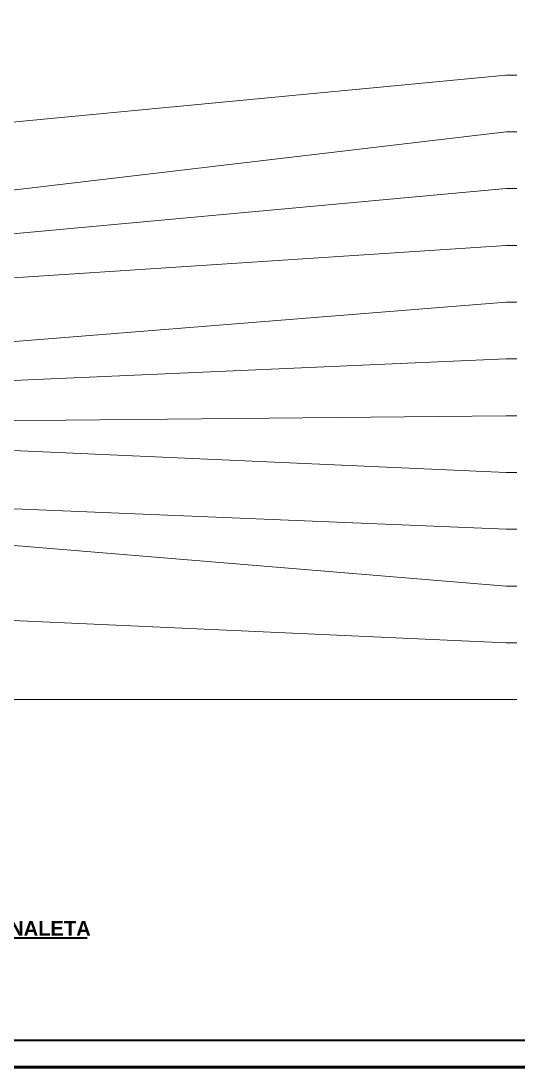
# Model space of a CAD drawing. Header units: metres. Extents: x 0 to 18.2, y -10 to 8.9.
# Drawn here: x 15.801 to 16.733, y 0 to 1.961 of the extents above; entities that cross this region are included whole.
import ezdxf
from ezdxf.enums import TextEntityAlignment as Align

# ---------------------------------------------------------------- set-up
doc = ezdxf.new("R2010")
doc.units = ezdxf.units.M
doc.header["$LTSCALE"] = 0.25
for name, color, linetype, lineweight in [('LLAMADAS', 30, 'CONTINUOUS', 18), ('MARCO', 7, 'CONTINUOUS', 50), ('TITULOS', 160, 'CONTINUOUS', 35)]:
    doc.layers.add(name, color=color, linetype=linetype, lineweight=lineweight)
doc.styles.add('TITULOS', font='arialbd.ttf')

msp = doc.modelspace()

# ---------------------------------------------------------------- linework, layer by layer
at = {"layer": 'LLAMADAS'}
for p, q in [((16.71, 1.8593), (14.9052, 1.687)), ((16.73, 1.8593), (16.71, 1.8593)), ((16.71, 1.7529), (14.6627, 1.5113)), ((16.73, 1.7529), (16.71, 1.7529)), ((16.71, 1.6465), (15.12, 1.501)), ((16.73, 1.6465), (16.71, 1.6465)), ((16.71, 1.5401), (14.7899, 1.4139)), ((16.73, 1.5401), (16.71, 1.5401)), ((16.71, 1.4337), (14.9832, 1.295)), ((16.73, 1.4337), (16.71, 1.4337)), ((16.71, 1.3273), (15.217, 1.2615)), ((16.73, 1.3273), (16.71, 1.3273)), ((16.71, 1.2208), (15.0065, 1.2035)), ((16.73, 1.2208), (16.71, 1.2208)), ((16.71, 1.1144), (15.3247, 1.1763)), ((16.73, 1.1144), (16.71, 1.1144)), ((16.71, 1.008), (15.1027, 1.075)), ((16.71, 0.9016), (15.5201, 1)), ((16.73, 1.008), (16.71, 1.008)), ((16.73, 0.9016), (16.71, 0.9016)), ((16.71, 0.7952), (15.343, 0.8568)), ((16.73, 0.7952), (16.71, 0.7952)), ((16.71, 0.6888), (15.3395, 0.6888)), ((16.73, 0.6888), (16.71, 0.6888))]:
    msp.add_line(p, q, dxfattribs=at)
at = {"layer": 'MARCO'}
msp.add_lwpolyline([(14, 0), (18.205, 0), (18.205, 2.97), (14, 2.97)], close=True, dxfattribs=at)
at = {"layer": 'MARCO', "const_width": 0.004}
msp.add_lwpolyline([(14.125, 0.05), (18.155, 0.05), (18.155, 2.92), (14.125, 2.92)], close=True, dxfattribs=at)
at = {"layer": 'TITULOS'}
msp.add_line((15.075, 0.2425), (15.925, 0.2425), dxfattribs=at)

# ---------------------------------------------------------------- texts
at = {"layer": 'TITULOS', "style": 'TITULOS'}
msp.add_text('ISOMETRICO DEL EXTREMO DE LA CANALETA', height=0.027, dxfattribs=at).set_placement((15.5, 0.26), align=Align.MIDDLE_CENTER)

doc.saveas('drawing.dxf')
